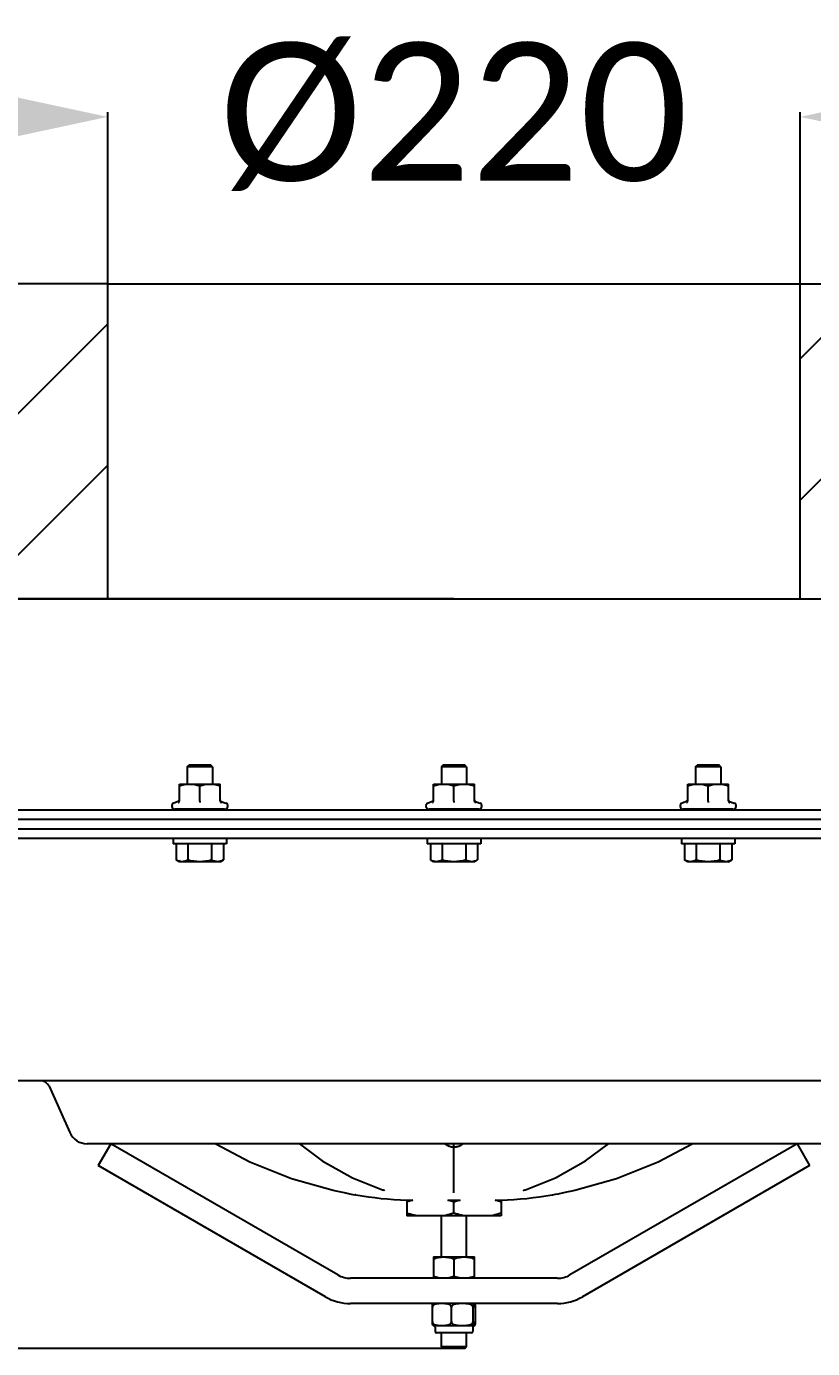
# Model space of a CAD drawing. Header units: millimetres. Extents: x 1186 to 6713, y 237 to 5598.
# Drawn here: x 3854.4 to 4104.1, y 1220 to 1639.7 of the extents above; entities that cross this region are included whole.
import ezdxf

# ---------------------------------------------------------------- set-up
doc = ezdxf.new("R2010")
doc.units = ezdxf.units.MM
doc.header["$LTSCALE"] = 384.175
doc.header["$PDMODE"] = 3
doc.header["$PDSIZE"] = 8
doc.layers.get('0').update_dxf_attribs({"linetype": 'CONTINUOUS'})
doc.layers.get('Defpoints').update_dxf_attribs({"linetype": 'CONTINUOUS'})
doc.layers.add('02___PRT_ALL_AXES', color=7, linetype='CONTINUOUS')
doc.layers.add('03___PRT_ALL_CURVES', color=7, linetype='CONTINUOUS')
doc.styles.get("Standard").update_dxf_attribs({"font": 'calibri.ttf'})
doc.dimstyles.get("Standard").update_dxf_attribs({"dimtxt": 43.75, "dimasz": 43.75, "dimexe": 1.5, "dimexo": 1, "dimtad": 1, "dimdsep": 46, "dimtxsty": 'Standard', "dimblk": '_FILLED', "dimblk1": '_FILLED', "dimblk2": '_FILLED', "dimcen": 0.09, "dimazin": 2, "dimtol": 1, "dimtp": 0.01, "dimtm": 0.01, "dimtfac": 1, "dimtofl": 0, "dimtmove": 0, "dimatfit": 3, "dimldrblk": '_FILLED', "dimfxl": 1, "dimtolj": 1, "dimarcsym": 0})

# ---------------------------------------------------------------- blocks, each defined once
blk = doc.blocks.new('_FILLED')
at = {"color": 0, "linetype": 'ByBlock'}
blk.add_solid([(0, 0), (-1, 0.2143), (-1, -0.2143)], dxfattribs=at)
blk = doc.blocks.new('*D94')
at = {"color": 0, "lineweight": -2}
for p, q in [((3989.2, 1457.99), (3679.05, 1457.99)), ((3680.55, 1414.24), (3680.55, 1362.02)), ((3680.55, 1263.72), (3680.55, 1315.94)), ((3989.2, 1219.97), (3679.05, 1219.97))]:
    blk.add_line(p, q, dxfattribs=at)
at = {"layer": 'Defpoints', "color": 0}
for p in [(3990.2, 1457.99), (3680.55, 1219.97), (3990.2, 1219.97)]:
    blk.add_point(p, dxfattribs=at)
at = {"color": 0, "linetype": 'ByBlock', "lineweight": -2, "xscale": 43.75, "yscale": 43.75, "zscale": 43.75}
for p, rotation in [((3680.55, 1457.99), 90), ((3680.55, 1219.97), 270)]:
    blk.add_blockref('_FILLED', p, dxfattribs=dict(at, rotation=rotation))
at = {"color": 0, "insert": (3680.55, 1338.98), "char_height": 43.75, "attachment_point": 5}
blk.add_mtext('\\A1;\\A1;BVNC-238', dxfattribs=at)
blk = doc.blocks.new('*D95')
at = {"color": 0, "lineweight": -2}
for p, q in [((3880.2, 1546.83), (3880.2, 1612.5)), ((4100.2, 1546.83), (4100.2, 1612.5)), ((3836.45, 1611), (3792.7, 1611)), ((4143.95, 1611), (4187.7, 1611))]:
    blk.add_line(p, q, dxfattribs=at)
at = {"layer": 'Defpoints', "color": 0}
for p in [(4100.2, 1611), (3880.2, 1545.83), (4100.2, 1545.83)]:
    blk.add_point(p, dxfattribs=at)
at = {"color": 0, "linetype": 'ByBlock', "lineweight": -2, "xscale": 43.75, "yscale": 43.75, "zscale": 43.75}
blk.add_blockref('_FILLED', (3880.2, 1611), dxfattribs=at)
at = {"color": 0, "linetype": 'ByBlock', "lineweight": -2, "xscale": 43.75, "yscale": 43.75, "zscale": 43.75, "rotation": 180}
blk.add_blockref('_FILLED', (4100.2, 1611), dxfattribs=at)
at = {"color": 0, "insert": (3990.2, 1611), "char_height": 43.75, "attachment_point": 5}
blk.add_mtext('\\A1;\\A1;%%C220', dxfattribs=at)

msp = doc.modelspace()

# ---------------------------------------------------------------- hatches: boundary and pattern name
h = msp.add_hatch()
h.set_pattern_fill('ANSI31', color=256, scale=10)
edge = h.paths.add_edge_path()
edge.add_line((3880.20204, 1457.991), (3880.20204, 1557.991))
edge.add_line((3657.2987, 1557.991), (3657.2987, 1531.28259))
edge.add_line((3657.2987, 1531.28259), (3633.8121, 1509.50608))
edge.add_line((3633.8121, 1509.50608), (3680.7853, 1506.0591))
edge.add_line((3680.7853, 1506.0591), (3657.2987, 1484.28259))
edge.add_line((3657.2987, 1484.28259), (3657.2987, 1457.78259))
edge.add_line((3880.20204, 1457.991), (3657.2987, 1457.991))
edge.add_line((3657.2987, 1557.991), (3880.20204, 1557.991))
h = msp.add_hatch()
h.set_pattern_fill('ANSI31', color=256, scale=10)
h.set_pattern_definition([(45, (44.53, 217.525), (-22.45064, 22.45064), [])])
h.paths.add_polyline_path([(4015.6483, 1557.991), (4100.20204, 1557.991), (4100.20204, 1457.991), (4560.23262, 1457.991), (4560.23262, 1557.991)])

# ---------------------------------------------------------------- linework, layer by layer
for p, q in [((3880.20204, 1557.991), (3657.2987, 1557.991)), ((3880.20204, 1457.991), (3880.20204, 1557.991)), ((3880.20204, 1557.991), (5102.55559, 1557.991)), ((4100.20204, 1457.991), (4100.20204, 1557.991)), ((3880.20204, 1457.991), (3657.2987, 1457.991)), ((3990.20204, 1457.991), (3880.20204, 1457.991)), ((3880.20204, 1457.991), (4560.23262, 1457.991)), ((3770.20209, 1387.991), (3990.20209, 1387.991)), ((3770.20209, 1387.991), (3990.20209, 1387.991))]:
    msp.add_line(p, q)
at = {"linetype": 'Continuous'}
for p, q in [((3974.25209, 1458.09819), (3974.28091, 1457.991)), ((3905.45588, 1404.691), (3905.95588, 1405.191)), ((3913.45588, 1404.691), (3905.45588, 1404.691)), ((3905.45588, 1404.691), (3905.45588, 1399.191)), ((3912.95588, 1405.191), (3905.95588, 1405.191)), ((3913.45588, 1404.691), (3912.95588, 1405.191)), ((3913.45588, 1404.691), (3913.45588, 1399.191)), ((3986.20209, 1404.691), (3986.70209, 1405.191)), ((3994.20209, 1404.691), (3986.20209, 1404.691)), ((3986.20209, 1404.691), (3986.20209, 1399.191)), ((3993.70209, 1405.191), (3986.70209, 1405.191)), ((3994.20209, 1404.691), (3993.70209, 1405.191)), ((3994.20209, 1404.691), (3994.20209, 1399.191)), ((4066.94829, 1404.691), (4067.44829, 1405.191)), ((4066.94829, 1404.691), (4066.94829, 1399.191)), ((4074.94829, 1404.691), (4066.94829, 1404.691)), ((4074.44829, 1405.191), (4067.44829, 1405.191)), ((4074.94829, 1404.691), (4074.44829, 1405.191)), ((4074.94829, 1404.691), (4074.94829, 1399.191)), ((3902.95588, 1399.191), (3915.95588, 1399.191)), ((3902.95601, 1393.79806), (3902.95588, 1399.191)), ((3909.45615, 1393.79806), (3909.45615, 1398.61045)), ((3915.95601, 1393.79806), (3915.95588, 1399.191)), ((3983.70209, 1399.191), (3996.70209, 1399.191)), ((3983.70222, 1393.79806), (3983.70209, 1399.191)), ((3990.20235, 1393.79806), (3990.20235, 1398.61045)), ((3996.70222, 1393.79806), (3996.70209, 1399.191)), ((4064.44842, 1393.79806), (4064.44829, 1399.191)), ((4064.44829, 1399.191), (4077.44829, 1399.191)), ((4070.94856, 1393.79806), (4070.94856, 1398.61045)), ((4077.44842, 1393.79806), (4077.44829, 1399.191)), ((3902.62674, 1393.6712), (3901.20951, 1393.15537)), ((3916.28502, 1393.6712), (3917.70225, 1393.15537)), ((3983.37295, 1393.6712), (3981.95571, 1393.15537)), ((3997.03123, 1393.6712), (3998.44846, 1393.15537)), ((4064.11915, 1393.6712), (4062.70192, 1393.15537)), ((4077.77743, 1393.6712), (4079.19466, 1393.15537)), ((3917.35588, 1391.191), (3901.55588, 1391.191)), ((3901.55588, 1391.01937), (3901.55588, 1391.191)), ((3901.57255, 1391.191), (3901.57228, 1391.18874)), ((3901.70362, 1391.191), (3901.70362, 1390.991)), ((3902.55296, 1391.191), (3902.55296, 1390.991)), ((3904.078, 1391.191), (3904.078, 1390.991)), ((3906.12946, 1391.191), (3906.12946, 1390.991)), ((3908.50654, 1391.191), (3908.50654, 1390.991)), ((3910.97655, 1391.191), (3910.97655, 1390.991)), ((3913.2977, 1391.191), (3913.2977, 1390.991)), ((3915.24279, 1391.191), (3915.24279, 1390.991)), ((3916.62142, 1391.191), (3916.62142, 1390.991)), ((3917.29863, 1391.191), (3917.29863, 1390.991)), ((3917.35588, 1391.01937), (3917.35588, 1391.191)), ((3998.10209, 1391.191), (3982.30209, 1391.191)), ((3982.30209, 1391.01937), (3982.30209, 1391.191)), ((3982.31876, 1391.191), (3982.31848, 1391.18874)), ((3982.44982, 1391.191), (3982.44982, 1390.991)), ((3983.29916, 1391.191), (3983.29916, 1390.991)), ((3984.8242, 1391.191), (3984.8242, 1390.991)), ((3986.87567, 1391.191), (3986.87567, 1390.991)), ((3989.25275, 1391.191), (3989.25275, 1390.991)), ((3991.72276, 1391.191), (3991.72276, 1390.991)), ((3994.04391, 1391.191), (3994.04391, 1390.991)), ((3995.989, 1391.191), (3995.989, 1390.991)), ((3997.36762, 1391.191), (3997.36762, 1390.991)), ((3998.04484, 1391.191), (3998.04484, 1390.991)), ((3998.10209, 1391.01937), (3998.10209, 1391.191)), ((4063.04829, 1391.01937), (4063.04829, 1391.191)), ((4078.84829, 1391.191), (4063.04829, 1391.191)), ((4063.06496, 1391.191), (4063.06469, 1391.18874)), ((4063.19603, 1391.191), (4063.19603, 1390.991)), ((4064.04536, 1391.191), (4064.04536, 1390.991)), ((4065.57041, 1391.191), (4065.57041, 1390.991)), ((4067.62187, 1391.191), (4067.62187, 1390.991)), ((4069.99895, 1391.191), (4069.99895, 1390.991)), ((4072.46896, 1391.191), (4072.46896, 1390.991)), ((4074.79011, 1391.191), (4074.79011, 1390.991)), ((4076.7352, 1391.191), (4076.7352, 1390.991)), ((4078.11383, 1391.191), (4078.11383, 1390.991)), ((4078.79104, 1391.191), (4078.79104, 1390.991)), ((4078.84829, 1391.01937), (4078.84829, 1391.191)), ((3901.95033, 1380.191), (3901.95033, 1375.09156)), ((3905.70302, 1380.191), (3905.70302, 1375.09156)), ((3913.20857, 1380.191), (3913.20857, 1375.09156)), ((3916.96144, 1380.191), (3916.96144, 1375.09156)), ((3982.69653, 1380.191), (3982.69653, 1375.09156)), ((3986.44922, 1380.191), (3986.44922, 1375.09156)), ((3993.95478, 1380.191), (3993.95478, 1375.09156)), ((3997.70764, 1380.191), (3997.70764, 1375.09156)), ((4063.44274, 1380.191), (4063.44274, 1375.09156)), ((4067.19543, 1380.191), (4067.19543, 1375.09156)), ((4074.70098, 1380.191), (4074.70098, 1375.09156)), ((4078.45384, 1380.191), (4078.45384, 1375.09156)), ((3902.95588, 1374.511), (3901.95039, 1375.09153)), ((3915.95588, 1374.511), (3902.95588, 1374.511)), ((3915.95588, 1374.511), (3916.96138, 1375.09153)), ((3983.70209, 1374.511), (3982.69659, 1375.09153)), ((3996.70209, 1374.511), (3983.70209, 1374.511)), ((3996.70209, 1374.511), (3997.70758, 1375.09153)), ((4064.44829, 1374.511), (4063.44279, 1375.09153)), ((4077.44829, 1374.511), (4064.44829, 1374.511)), ((4077.44829, 1374.511), (4078.45379, 1375.09153)), ((3881.20209, 1284.991), (3877.20209, 1278.0628)), ((3953.34568, 1243.33888), (3881.20209, 1284.991)), ((3914.5697, 1284.991), (3925.37316, 1279.26802)), ((4099.20209, 1284.991), (4027.05849, 1243.33888)), ((4099.20209, 1284.991), (4103.20209, 1278.0628)), ((3949.34568, 1236.41068), (3877.20209, 1278.0628)), ((4103.20209, 1278.0628), (4031.05849, 1236.41068)), ((4028.60806, 1270.2833), (4041.85361, 1273.99927)), ((3951.79607, 1270.28321), (3952.69893, 1270.08109)), ((3955.76827, 1269.40604), (3957.13024, 1269.11361)), ((3957.0276, 1269.13547), (3958.06773, 1268.91517)), ((3958.06773, 1268.91517), (3958.79887, 1268.76203)), ((3958.99559, 1268.72558), (3958.79887, 1268.76203)), ((3967.52147, 1270.396), (3967.52106, 1270.39613)), ((4021.40858, 1268.72558), (4021.6053, 1268.76203)), ((4021.6053, 1268.76203), (4022.41753, 1268.93224)), ((4022.41753, 1268.93224), (4023.37658, 1269.13547)), ((4023.31432, 1269.12228), (4024.63591, 1269.40604)), ((3975.20209, 1267.091), (3975.20209, 1262.091)), ((3975.20209, 1267.091), (3977.13259, 1267.091)), ((3988.27158, 1267.091), (3992.13259, 1267.091)), ((3990.20209, 1262.95703), (3990.20209, 1266.51365)), ((4003.27158, 1267.091), (4005.20209, 1267.091)), ((4005.20209, 1267.091), (4005.20209, 1262.091)), ((4005.20209, 1262.091), (3975.20209, 1262.091)), ((3983.70533, 1249.06708), (3983.70209, 1249.06521)), ((3983.70209, 1249.0652), (3983.70209, 1242.26896)), ((3983.70533, 1249.06708), (3996.69884, 1249.06708)), ((3990.20209, 1248.48465), (3990.20209, 1242.84951)), ((3996.69884, 1249.06708), (3996.70209, 1249.06521)), ((3996.70209, 1242.26896), (3996.70209, 1249.0652)), ((4023.05849, 1242.26708), (3957.34568, 1242.26708)), ((4023.05849, 1234.26708), (3957.34568, 1234.26708)), ((3995.70209, 1224.96708), (3984.70209, 1224.96708)), ((3986.70209, 1219.96708), (3986.20209, 1220.46708)), ((3994.20209, 1220.46708), (3986.20209, 1220.46708)), ((3993.70191, 1219.96708), (3986.70232, 1219.96708)), ((3993.70209, 1219.96708), (3994.20209, 1220.46708))]:
    msp.add_line(p, q, dxfattribs=at)
for points in [[(3902.62691, 1393.67126), (3902.71185, 1393.71158), (3902.81312, 1393.79126), (3902.89063, 1393.89412), (3902.93928, 1394.01333), (3902.95588, 1394.1411)], [(3915.95588, 1394.1411), (3915.97248, 1394.01333), (3916.02114, 1393.89412), (3916.09865, 1393.79126), (3916.19992, 1393.71158), (3916.28485, 1393.67126)], [(3983.37312, 1393.67126), (3983.45805, 1393.71158), (3983.55932, 1393.79126), (3983.63683, 1393.89412), (3983.68549, 1394.01333), (3983.70209, 1394.1411)], [(3996.70209, 1394.1411), (3996.71869, 1394.01333), (3996.76734, 1393.89412), (3996.84485, 1393.79126), (3996.94612, 1393.71158), (3997.03106, 1393.67126)], [(4064.11932, 1393.67126), (4064.20426, 1393.71158), (4064.30552, 1393.79126), (4064.38303, 1393.89412), (4064.43169, 1394.01333), (4064.44829, 1394.1411)], [(4077.44829, 1394.1411), (4077.46489, 1394.01333), (4077.51355, 1393.89412), (4077.59106, 1393.79126), (4077.69232, 1393.71158), (4077.77726, 1393.67126)], [(3914.56916, 1284.991), (3925.33572, 1279.28541), (3938.55056, 1273.99927), (3951.79612, 1270.2833)], [(3941.1422, 1284.991), (3948.35274, 1279.59485), (3957.93335, 1274.19096), (3967.5215, 1270.39608)], [(4012.88272, 1270.3961), (4022.44833, 1274.18024), (4032.02586, 1279.57809), (4039.2614, 1284.991)], [(4028.60808, 1270.28331), (4041.81448, 1273.98604), (4055.03102, 1279.26802), (4065.83447, 1284.991)], [(4041.85361, 1273.99927), (4055.06845, 1279.28541), (4065.83502, 1284.991)], [(3925.37316, 1279.26802), (3938.5897, 1273.98604), (3951.79609, 1270.28331)], [(3951.7961, 1270.28321), (3952.65868, 1270.09018), (3954.31375, 1269.72338), (3955.8468, 1269.38904)], [(3967.52106, 1270.39613), (3967.69211, 1270.34046), (3968.02971, 1270.21923), (3968.13851, 1270.1744)], [(4012.29086, 1270.1888), (4012.24724, 1270.16604), (4012.36507, 1270.21552), (4012.70847, 1270.33923), (4012.88269, 1270.396)], [(4024.63591, 1269.40604), (4026.11062, 1269.72782), (4027.70524, 1270.08109), (4028.60811, 1270.28321)]]:
    msp.add_lwpolyline(points, dxfattribs=at)
for centre, radius, start, end in [((3901.55588, 1392.20373), 1.01272, 110, 270), ((3910.34853, 1391.991), 1, 270, 306.8698976), ((3911.63043, 1392.56175), 1.56505, 285.1285844, 286.427399), ((3912.09046, 1391.991), 1, 270, 306.8698976), ((3913.81746, 1392.47901), 1.488, 269.9962147, 271.670534), ((3913.81889, 1392.43245), 1.44142, 271.6677458, 273.9115257), ((3913.91694, 1391.991), 1, 270, 306.8698976), ((3917.35588, 1392.20373), 1.01272, 270, 70), ((3982.30209, 1392.20373), 1.01272, 110, 270), ((3991.09473, 1391.991), 1, 270, 306.8698976), ((3992.37664, 1392.56175), 1.56505, 285.1285844, 286.427399), ((3992.83666, 1391.991), 1, 270, 306.8698976), ((3994.56366, 1392.47901), 1.488, 269.9962147, 271.670534), ((3994.56509, 1392.43245), 1.44142, 271.6677458, 273.9115257), ((3994.66315, 1391.991), 1, 270, 306.8698976), ((3998.10209, 1392.20373), 1.01272, 270, 70), ((4063.04829, 1392.20373), 1.01272, 110, 270), ((4071.84093, 1391.991), 1, 270, 306.8698976), ((4073.12284, 1392.56175), 1.56505, 285.1285844, 286.427399), ((4073.58287, 1391.991), 1, 270, 306.8698976), ((4075.30987, 1392.47901), 1.488, 269.9962147, 271.670534), ((4075.31129, 1392.43245), 1.44142, 271.6677458, 273.9115257), ((4075.40935, 1391.991), 1, 270, 306.8698976), ((4078.84829, 1392.20373), 1.01272, 270, 70), ((3980.20209, 1397.491), 130.5, 260.6478545, 267.8041116), ((4000.20209, 1397.491), 130.5, 272.1958884, 279.3521455), ((3957.34568, 1250.26708), 8, 240, 270), ((4023.05849, 1250.26708), 8, 270, 300), ((3957.34568, 1250.26708), 16, 240, 270), ((4023.05849, 1250.26708), 16, 270, 300), ((3983.70209, 1226.76708), 0.5, 0, 90), ((3996.70209, 1226.76708), 0.5, 90, 180), ((3984.70209, 1225.46708), 0.5, 180, 270), ((3995.70209, 1225.46708), 0.5, 270, 0)]:
    msp.add_arc(centre, radius, start, end, dxfattribs=at)
for points, knots in [([(3902.95601, 1398.61045), (3903.48171, 1398.78567), (3904.28553, 1399.00546), (3905.3801, 1399.16352), (3905.93108, 1399.191), (3906.20608, 1399.191)], [0, 0, 0, 0, 0.501596867, 0.751073435, 1, 1, 1, 1]), ([(3906.20608, 1399.191), (3906.48108, 1399.191), (3907.03207, 1399.1636), (3908.12666, 1399.00559), (3908.93045, 1398.78568), (3909.45615, 1398.61045)], [0, 0, 0, 0, 0.248926179, 0.49840194, 1, 1, 1, 1]), ([(3909.45615, 1398.61045), (3909.98182, 1398.78567), (3910.78561, 1399.00546), (3911.88013, 1399.16352), (3912.43109, 1399.191), (3912.70608, 1399.191)], [0, 0, 0, 0, 0.501597416, 0.751073799, 1, 1, 1, 1]), ([(3912.70608, 1399.191), (3912.98107, 1399.191), (3913.53203, 1399.1636), (3914.62658, 1399.00559), (3915.43033, 1398.78568), (3915.95601, 1398.61045)], [0, 0, 0, 0, 0.248925815, 0.49840139, 1, 1, 1, 1]), ([(3983.70222, 1398.61045), (3984.22792, 1398.78567), (3985.03173, 1399.00546), (3986.12631, 1399.16352), (3986.67729, 1399.191), (3986.95229, 1399.191)], [0, 0, 0, 0, 0.501596867, 0.751073435, 1, 1, 1, 1]), ([(3986.95229, 1399.191), (3987.22729, 1399.191), (3987.77827, 1399.1636), (3988.87286, 1399.00559), (3989.67665, 1398.78568), (3990.20235, 1398.61045)], [0, 0, 0, 0, 0.248926179, 0.49840194, 1, 1, 1, 1]), ([(3990.20235, 1398.61045), (3990.72803, 1398.78567), (3991.53181, 1399.00546), (3992.62634, 1399.16352), (3993.1773, 1399.191), (3993.45229, 1399.191)], [0, 0, 0, 0, 0.501597416, 0.751073799, 1, 1, 1, 1]), ([(3993.45229, 1399.191), (3993.72727, 1399.191), (3994.27824, 1399.1636), (3995.37279, 1399.00559), (3996.17654, 1398.78568), (3996.70222, 1398.61045)], [0, 0, 0, 0, 0.248925815, 0.49840139, 1, 1, 1, 1]), ([(4064.44842, 1398.61045), (4064.97412, 1398.78567), (4065.77794, 1399.00546), (4066.87251, 1399.16352), (4067.42349, 1399.191), (4067.69849, 1399.191)], [0, 0, 0, 0, 0.501596867, 0.751073435, 1, 1, 1, 1]), ([(4067.69849, 1399.191), (4067.97349, 1399.191), (4068.52447, 1399.1636), (4069.61907, 1399.00559), (4070.42285, 1398.78568), (4070.94856, 1398.61045)], [0, 0, 0, 0, 0.248926179, 0.49840194, 1, 1, 1, 1]), ([(4070.94856, 1398.61045), (4071.47423, 1398.78567), (4072.27801, 1399.00546), (4073.37254, 1399.16352), (4073.9235, 1399.191), (4074.19849, 1399.191)], [0, 0, 0, 0, 0.501597416, 0.751073799, 1, 1, 1, 1]), ([(4074.19849, 1399.191), (4074.47348, 1399.191), (4075.02444, 1399.1636), (4076.11899, 1399.00559), (4076.92274, 1398.78568), (4077.44842, 1398.61045)], [0, 0, 0, 0, 0.248925815, 0.49840139, 1, 1, 1, 1]), ([(3902.60414, 1393.27712), (3902.65238, 1393.29739), (3902.7452, 1393.35298), (3902.85838, 1393.47301), (3902.93647, 1393.62503), (3902.95603, 1393.7401), (3902.95601, 1393.79806)], [0, 0, 0, 0, 0.236814898, 0.482481017, 0.737629114, 1, 1, 1, 1]), ([(3909.45616, 1393.79829), (3909.45616, 1393.69084), (3909.45526, 1393.51712), (3909.45616, 1393.34339), (3909.45616, 1393.27712)], [0, 0, 0, 0, 0.618489697, 1, 1, 1, 1]), ([(3915.95601, 1393.79806), (3915.95601, 1393.7401), (3915.97557, 1393.62503), (3916.05366, 1393.47302), (3916.16685, 1393.35299), (3916.25967, 1393.29739), (3916.3079, 1393.27712)], [0, 0, 0, 0, 0.262370076, 0.517510589, 0.76317528, 1, 1, 1, 1]), ([(3983.35035, 1393.27712), (3983.39858, 1393.29739), (3983.4914, 1393.35298), (3983.60459, 1393.47301), (3983.68268, 1393.62503), (3983.70223, 1393.7401), (3983.70222, 1393.79806)], [0, 0, 0, 0, 0.236814898, 0.482481017, 0.737629114, 1, 1, 1, 1]), ([(3990.20237, 1393.79829), (3990.20237, 1393.69084), (3990.20147, 1393.51712), (3990.20236, 1393.34339), (3990.20237, 1393.27712)], [0, 0, 0, 0, 0.618489697, 1, 1, 1, 1]), ([(3996.70222, 1393.79806), (3996.70221, 1393.7401), (3996.72178, 1393.62503), (3996.79987, 1393.47302), (3996.91305, 1393.35299), (3997.00587, 1393.29739), (3997.0541, 1393.27712)], [0, 0, 0, 0, 0.262370076, 0.517510589, 0.76317528, 1, 1, 1, 1]), ([(4064.09655, 1393.27712), (4064.14479, 1393.29739), (4064.2376, 1393.35298), (4064.35079, 1393.47301), (4064.42888, 1393.62503), (4064.44844, 1393.7401), (4064.44842, 1393.79806)], [0, 0, 0, 0, 0.236814898, 0.482481017, 0.737629114, 1, 1, 1, 1]), ([(4070.94857, 1393.79829), (4070.94857, 1393.69084), (4070.94767, 1393.51712), (4070.94856, 1393.34339), (4070.94857, 1393.27712)], [0, 0, 0, 0, 0.618489697, 1, 1, 1, 1]), ([(4077.44842, 1393.79806), (4077.44841, 1393.7401), (4077.46798, 1393.62503), (4077.54607, 1393.47302), (4077.65925, 1393.35299), (4077.75207, 1393.29739), (4077.80031, 1393.27712)], [0, 0, 0, 0, 0.262370076, 0.517510589, 0.76317528, 1, 1, 1, 1]), ([(3901.57228, 1391.18874), (3901.56805, 1391.1537), (3901.56138, 1391.09739), (3901.55588, 1391.04077), (3901.55588, 1391.01932)], [0, 0, 0, 0, 0.621958647, 1, 1, 1, 1]), ([(3902.11691, 1391.191), (3902.095, 1391.15916), (3902.05119, 1391.10367), (3901.96564, 1391.02593), (3901.8896, 1390.991), (3901.84358, 1390.991)], [0, 0, 0, 0, 0.33281063, 0.603700742, 1, 1, 1, 1]), ([(3903.37965, 1391.191), (3903.30339, 1391.12682), (3903.14154, 1391.0279), (3902.95493, 1390.991), (3902.86896, 1390.991)], [0, 0, 0, 0, 0.536927915, 1, 1, 1, 1]), ([(3905.23717, 1391.191), (3905.13094, 1391.12342), (3904.90316, 1391.02368), (3904.65768, 1390.991), (3904.53912, 1390.991)], [0, 0, 0, 0, 0.515026758, 1, 1, 1, 1]), ([(3907.50766, 1391.191), (3907.38286, 1391.12174), (3907.114, 1391.02188), (3906.83046, 1390.991), (3906.69056, 1390.991)], [0, 0, 0, 0, 0.50499978, 1, 1, 1, 1]), ([(3909.96884, 1391.191), (3909.9038, 1391.15594), (3909.63345, 1391.03613), (3909.33365, 1390.991), (3909.1127, 1390.991)], [0, 0, 0, 0, 0.250617832, 1, 1, 1, 1]), ([(3912.03889, 1391.05095), (3912.00086, 1391.04066), (3911.84647, 1391.00505), (3911.68738, 1390.991), (3911.56842, 1390.991)], [0, 0, 0, 0, 0.248784805, 1, 1, 1, 1]), ([(3914.50458, 1391.191), (3914.4193, 1391.13136), (3914.22865, 1391.03865), (3914.0213, 1391.00151), (3913.91721, 1390.99438)], [0, 0, 0, 0, 0.499372913, 1, 1, 1, 1]), ([(3916.13514, 1391.191), (3916.07009, 1391.12548), (3915.91347, 1391.02071), (3915.72896, 1390.991), (3915.63936, 1390.991)], [0, 0, 0, 0, 0.507493356, 1, 1, 1, 1]), ([(3917.11189, 1391.191), (3917.09736, 1391.15932), (3917.06617, 1391.10311), (3917.0042, 1391.03696), (3916.93261, 1390.99849), (3916.88127, 1390.991), (3916.85609, 1390.991)], [0, 0, 0, 0, 0.304126906, 0.556517708, 0.780208765, 1, 1, 1, 1]), ([(3982.31848, 1391.18874), (3982.31426, 1391.1537), (3982.30758, 1391.09739), (3982.30209, 1391.04077), (3982.30209, 1391.01932)], [0, 0, 0, 0, 0.621958647, 1, 1, 1, 1]), ([(3982.86311, 1391.191), (3982.8412, 1391.15916), (3982.79739, 1391.10367), (3982.71184, 1391.02593), (3982.63581, 1390.991), (3982.58978, 1390.991)], [0, 0, 0, 0, 0.33281063, 0.603700742, 1, 1, 1, 1]), ([(3984.12585, 1391.191), (3984.04959, 1391.12682), (3983.88775, 1391.0279), (3983.70113, 1390.991), (3983.61517, 1390.991)], [0, 0, 0, 0, 0.536927915, 1, 1, 1, 1]), ([(3985.98338, 1391.191), (3985.87715, 1391.12342), (3985.64936, 1391.02368), (3985.40388, 1390.991), (3985.28532, 1390.991)], [0, 0, 0, 0, 0.515026758, 1, 1, 1, 1]), ([(3988.25386, 1391.191), (3988.12907, 1391.12174), (3987.8602, 1391.02188), (3987.57667, 1390.991), (3987.43677, 1390.991)], [0, 0, 0, 0, 0.50499978, 1, 1, 1, 1]), ([(3990.71505, 1391.191), (3990.65, 1391.15594), (3990.37966, 1391.03613), (3990.07986, 1390.991), (3989.8589, 1390.991)], [0, 0, 0, 0, 0.250617832, 1, 1, 1, 1]), ([(3992.78509, 1391.05095), (3992.74706, 1391.04066), (3992.59267, 1391.00505), (3992.43359, 1390.991), (3992.31463, 1390.991)], [0, 0, 0, 0, 0.248784805, 1, 1, 1, 1]), ([(3995.25079, 1391.191), (3995.16551, 1391.13136), (3994.97486, 1391.03865), (3994.7675, 1391.00151), (3994.66342, 1390.99438)], [0, 0, 0, 0, 0.499372913, 1, 1, 1, 1]), ([(3996.88134, 1391.191), (3996.8163, 1391.12548), (3996.65967, 1391.02071), (3996.47517, 1390.991), (3996.38557, 1390.991)], [0, 0, 0, 0, 0.507493356, 1, 1, 1, 1]), ([(3997.85809, 1391.191), (3997.84357, 1391.15932), (3997.81238, 1391.10311), (3997.75041, 1391.03696), (3997.67881, 1390.99849), (3997.62748, 1390.991), (3997.60229, 1390.991)], [0, 0, 0, 0, 0.304126906, 0.556517708, 0.780208765, 1, 1, 1, 1]), ([(4063.06469, 1391.18874), (4063.06046, 1391.1537), (4063.05379, 1391.09739), (4063.04829, 1391.04077), (4063.04829, 1391.01932)], [0, 0, 0, 0, 0.621958647, 1, 1, 1, 1]), ([(4063.60931, 1391.191), (4063.5874, 1391.15916), (4063.5436, 1391.10367), (4063.45804, 1391.02593), (4063.38201, 1390.991), (4063.33599, 1390.991)], [0, 0, 0, 0, 0.33281063, 0.603700742, 1, 1, 1, 1]), ([(4064.87206, 1391.191), (4064.7958, 1391.12682), (4064.63395, 1391.0279), (4064.44733, 1390.991), (4064.36137, 1390.991)], [0, 0, 0, 0, 0.536927915, 1, 1, 1, 1]), ([(4066.72958, 1391.191), (4066.62335, 1391.12342), (4066.39556, 1391.02368), (4066.15009, 1390.991), (4066.03153, 1390.991)], [0, 0, 0, 0, 0.515026758, 1, 1, 1, 1]), ([(4069.00006, 1391.191), (4068.87527, 1391.12174), (4068.60641, 1391.02188), (4068.32287, 1390.991), (4068.18297, 1390.991)], [0, 0, 0, 0, 0.50499978, 1, 1, 1, 1]), ([(4071.46125, 1391.191), (4071.39621, 1391.15594), (4071.12586, 1391.03613), (4070.82606, 1390.991), (4070.6051, 1390.991)], [0, 0, 0, 0, 0.250617832, 1, 1, 1, 1]), ([(4073.5313, 1391.05095), (4073.49327, 1391.04066), (4073.33888, 1391.00505), (4073.17979, 1390.991), (4073.06083, 1390.991)], [0, 0, 0, 0, 0.248784805, 1, 1, 1, 1]), ([(4075.99699, 1391.191), (4075.91171, 1391.13136), (4075.72106, 1391.03865), (4075.5137, 1391.00151), (4075.40962, 1390.99438)], [0, 0, 0, 0, 0.499372913, 1, 1, 1, 1]), ([(4077.62755, 1391.191), (4077.5625, 1391.12548), (4077.40588, 1391.02071), (4077.22137, 1390.991), (4077.13177, 1390.991)], [0, 0, 0, 0, 0.507493356, 1, 1, 1, 1]), ([(4078.6043, 1391.191), (4078.58977, 1391.15932), (4078.55858, 1391.10311), (4078.49661, 1391.03696), (4078.42502, 1390.99849), (4078.37368, 1390.991), (4078.34849, 1390.991)], [0, 0, 0, 0, 0.304126906, 0.556517708, 0.780208765, 1, 1, 1, 1]), ([(3903.82667, 1374.511), (3903.66753, 1374.511), (3903.34554, 1374.539), (3902.70215, 1374.70122), (3902.24489, 1374.9215), (3901.95039, 1375.09153)], [0, 0, 0, 0, 0.240594631, 0.485881976, 1, 1, 1, 1]), ([(3905.70302, 1375.09156), (3905.40852, 1374.92153), (3904.9512, 1374.70136), (3904.30782, 1374.53908), (3903.98582, 1374.511), (3903.82667, 1374.511)], [0, 0, 0, 0, 0.514108398, 0.759401562, 1, 1, 1, 1]), ([(3909.4558, 1374.511), (3908.82142, 1374.511), (3907.55076, 1374.62288), (3906.31274, 1374.91555), (3905.70302, 1375.09156)], [0, 0, 0, 0, 0.499908745, 1, 1, 1, 1]), ([(3913.20857, 1375.09156), (3912.59886, 1374.91555), (3911.36085, 1374.62274), (3910.09018, 1374.511), (3909.4558, 1374.511)], [0, 0, 0, 0, 0.500091423, 1, 1, 1, 1]), ([(3915.085, 1374.511), (3914.92585, 1374.511), (3914.60383, 1374.539), (3913.96039, 1374.70124), (3913.5031, 1374.92152), (3913.20857, 1375.09156)], [0, 0, 0, 0, 0.240595263, 0.485882957, 1, 1, 1, 1]), ([(3916.96144, 1375.09156), (3916.66692, 1374.92153), (3916.20958, 1374.70136), (3915.56618, 1374.53908), (3915.24416, 1374.511), (3915.085, 1374.511)], [0, 0, 0, 0, 0.51410682, 0.759400505, 1, 1, 1, 1]), ([(3984.57288, 1374.511), (3984.41374, 1374.511), (3984.09174, 1374.539), (3983.44835, 1374.70122), (3982.99109, 1374.9215), (3982.69659, 1375.09153)], [0, 0, 0, 0, 0.240594631, 0.485881976, 1, 1, 1, 1]), ([(3986.44922, 1375.09156), (3986.15473, 1374.92153), (3985.69741, 1374.70136), (3985.05403, 1374.53908), (3984.73202, 1374.511), (3984.57288, 1374.511)], [0, 0, 0, 0, 0.514108398, 0.759401562, 1, 1, 1, 1]), ([(3990.202, 1374.511), (3989.56762, 1374.511), (3988.29697, 1374.62288), (3987.05894, 1374.91555), (3986.44922, 1375.09156)], [0, 0, 0, 0, 0.499908745, 1, 1, 1, 1]), ([(3993.95478, 1375.09156), (3993.34506, 1374.91555), (3992.10706, 1374.62274), (3990.83638, 1374.511), (3990.202, 1374.511)], [0, 0, 0, 0, 0.500091423, 1, 1, 1, 1]), ([(3995.83121, 1374.511), (3995.67206, 1374.511), (3995.35004, 1374.539), (3994.7066, 1374.70124), (3994.2493, 1374.92152), (3993.95478, 1375.09156)], [0, 0, 0, 0, 0.240595263, 0.485882957, 1, 1, 1, 1]), ([(3997.70764, 1375.09156), (3997.41313, 1374.92153), (3996.95579, 1374.70136), (3996.31238, 1374.53908), (3995.99036, 1374.511), (3995.83121, 1374.511)], [0, 0, 0, 0, 0.51410682, 0.759400505, 1, 1, 1, 1]), ([(4065.31908, 1374.511), (4065.15994, 1374.511), (4064.83795, 1374.539), (4064.19455, 1374.70122), (4063.73729, 1374.9215), (4063.44279, 1375.09153)], [0, 0, 0, 0, 0.240594631, 0.485881976, 1, 1, 1, 1]), ([(4067.19543, 1375.09156), (4066.90093, 1374.92153), (4066.44361, 1374.70136), (4065.80023, 1374.53908), (4065.47823, 1374.511), (4065.31908, 1374.511)], [0, 0, 0, 0, 0.514108398, 0.759401562, 1, 1, 1, 1]), ([(4070.94821, 1374.511), (4070.31383, 1374.511), (4069.04317, 1374.62288), (4067.80514, 1374.91555), (4067.19543, 1375.09156)], [0, 0, 0, 0, 0.499908745, 1, 1, 1, 1]), ([(4074.70098, 1375.09156), (4074.09127, 1374.91555), (4072.85326, 1374.62274), (4071.58259, 1374.511), (4070.94821, 1374.511)], [0, 0, 0, 0, 0.500091423, 1, 1, 1, 1]), ([(4076.57741, 1374.511), (4076.41826, 1374.511), (4076.09624, 1374.539), (4075.4528, 1374.70124), (4074.99551, 1374.92152), (4074.70098, 1375.09156)], [0, 0, 0, 0, 0.240595263, 0.485882957, 1, 1, 1, 1]), ([(4078.45384, 1375.09156), (4078.15933, 1374.92153), (4077.70199, 1374.70136), (4077.05858, 1374.53908), (4076.73657, 1374.511), (4076.57741, 1374.511)], [0, 0, 0, 0, 0.51410682, 0.759400505, 1, 1, 1, 1]), ([(3977.13259, 1267.091), (3976.64562, 1266.96307), (3976.00031, 1266.77513), (3975.36169, 1266.56685), (3975.20209, 1266.51365)], [0, 0, 0, 0, 0.74955242, 1, 1, 1, 1]), ([(3990.20209, 1266.51365), (3990.04249, 1266.56685), (3989.40386, 1266.77513), (3988.75855, 1266.96307), (3988.27158, 1267.091)], [0, 0, 0, 0, 0.250447569, 1, 1, 1, 1]), ([(3992.13259, 1267.091), (3991.64562, 1266.96307), (3991.00032, 1266.77509), (3990.36169, 1266.56685), (3990.20209, 1266.51365)], [0, 0, 0, 0, 0.749553147, 1, 1, 1, 1]), ([(4005.20209, 1266.51365), (4005.04249, 1266.56685), (4004.40386, 1266.77513), (4003.75855, 1266.96307), (4003.27158, 1267.091)], [0, 0, 0, 0, 0.250447534, 1, 1, 1, 1]), ([(3978.34705, 1262.091), (3978.08171, 1262.14723), (3977.02143, 1262.39046), (3975.97665, 1262.69884), (3975.20209, 1262.95703)], [0, 0, 0, 0, 0.249361521, 1, 1, 1, 1]), ([(3990.20209, 1262.95703), (3989.94336, 1262.87079), (3988.90764, 1262.53886), (3987.85435, 1262.25994), (3987.05712, 1262.091)], [0, 0, 0, 0, 0.250741125, 1, 1, 1, 1]), ([(3993.34705, 1262.091), (3993.08171, 1262.14723), (3992.02143, 1262.39049), (3990.97665, 1262.69884), (3990.20209, 1262.95703)], [0, 0, 0, 0, 0.249361663, 1, 1, 1, 1]), ([(4005.20209, 1262.95703), (4004.94336, 1262.87079), (4003.90764, 1262.53886), (4002.85435, 1262.25994), (4002.05712, 1262.091)], [0, 0, 0, 0, 0.250741097, 1, 1, 1, 1]), ([(3983.70209, 1248.48465), (3984.22777, 1248.65988), (3985.03154, 1248.87962), (3986.12615, 1249.03776), (3986.95207, 1249.07892), (3987.77798, 1249.0375), (3988.87258, 1248.87938), (3989.67641, 1248.65987), (3990.20209, 1248.48465)], [0, 0, 0, 0, 0.250796772, 0.375537258, 0.500001012, 0.624465396, 0.749205867, 1, 1, 1, 1]), ([(3990.20209, 1248.48465), (3990.72776, 1248.65988), (3991.53158, 1248.87943), (3992.62618, 1249.03755), (3993.4521, 1249.07892), (3994.27802, 1249.03771), (3995.37263, 1248.87957), (3996.17641, 1248.65988), (3996.70209, 1248.48465)], [0, 0, 0, 0, 0.250794808, 0.375535378, 0.499999673, 0.624463562, 0.749203982, 1, 1, 1, 1]), ([(3990.20209, 1242.84951), (3989.67639, 1242.67428), (3988.87272, 1242.45409), (3987.77802, 1242.29613), (3986.95209, 1242.25541), (3986.12615, 1242.29613), (3985.03145, 1242.45409), (3984.22778, 1242.67428), (3983.70209, 1242.84951)], [0, 0, 0, 0, 0.250798431, 0.375536975, 0.500000198, 0.62446327, 0.749201676, 1, 1, 1, 1]), ([(3996.70209, 1242.84951), (3996.17639, 1242.67428), (3995.37272, 1242.45409), (3994.27802, 1242.29613), (3993.45209, 1242.25541), (3992.62615, 1242.29613), (3991.53145, 1242.45409), (3990.72778, 1242.67428), (3990.20209, 1242.84951)], [0, 0, 0, 0, 0.250798567, 0.375537072, 0.500000182, 0.624463315, 0.749201744, 1, 1, 1, 1])]:
    msp.add_open_spline(points, degree=3, knots=knots, dxfattribs=at)
for points in [[(3912.37982, 1391.191), (3912.28366, 1391.13532), (3912.17961, 1391.09202), (3912.07303, 1391.06059)], [(3993.12602, 1391.191), (3993.02986, 1391.13532), (3992.92582, 1391.09202), (3992.81923, 1391.06059)], [(4073.87223, 1391.191), (4073.77607, 1391.13532), (4073.67202, 1391.09202), (4073.56544, 1391.06059)]]:
    msp.add_open_spline(points, degree=3, dxfattribs=at)
at = {"layer": '02___PRT_ALL_AXES', "linetype": 'Continuous'}
for p, q in [((3832.71994, 1457.991), (4147.68415, 1457.991)), ((3770.20209, 1390.991), (4210.20209, 1390.991)), ((3770.20209, 1387.991), (4210.20209, 1387.991)), ((3770.19749, 1384.991), (4210.20669, 1384.991)), ((3770.19749, 1381.991), (4210.20669, 1381.991)), ((3900.95588, 1381.991), (3900.95588, 1380.191)), ((3917.95588, 1381.991), (3917.95588, 1380.191)), ((3981.70209, 1381.991), (3981.70209, 1380.191)), ((3998.70209, 1381.991), (3998.70209, 1380.191)), ((4062.44829, 1381.991), (4062.44829, 1380.191)), ((4079.44829, 1381.991), (4079.44829, 1380.191)), ((3917.95588, 1380.191), (3900.95588, 1380.191)), ((3998.70209, 1380.191), (3981.70209, 1380.191)), ((4079.44829, 1380.191), (4062.44829, 1380.191)), ((4137.89597, 1304.991), (3842.5082, 1304.991)), ((3861.57738, 1303.21982), (3868.17157, 1288.53337)), ((4106.75903, 1284.991), (3873.64515, 1284.991)), ((3986.20209, 1249.06708), (3986.20209, 1262.091)), ((3994.20209, 1249.06708), (3994.20209, 1262.091)), ((3983.33565, 1228.51708), (3983.33565, 1233.01708)), ((3989.39357, 1228.51708), (3989.39357, 1233.01708)), ((3996.26, 1228.51708), (3996.26, 1233.01708)), ((3997.06852, 1228.51708), (3997.06852, 1233.01708)), ((3983.70209, 1227.26708), (3996.70209, 1227.26708)), ((3984.20209, 1226.76708), (3984.20209, 1225.46708)), ((3996.20209, 1226.76708), (3996.20209, 1225.46708)), ((3986.20209, 1220.46708), (3986.20209, 1224.96708)), ((3994.20209, 1220.46708), (3994.20209, 1224.96708))]:
    msp.add_line(p, q, dxfattribs=at)
for centre, radius, start, end in [((3858.84059, 1301.991), 3, 24.18, 90), ((3873.64515, 1290.991), 6, 204.18, 270), ((3983.94653, 1233.01708), 1.25, 90, 103.0612958), ((3983.94653, 1228.51708), 1.25, 256.9387042, 270), ((3996.45764, 1228.51708), 1.25, 270, 281.1685796)]:
    msp.add_arc(centre, radius, start, end, dxfattribs=at)
for points, knots in [([(3989.39357, 1233.01708), (3989.39357, 1233.10462), (3989.36354, 1233.27721), (3989.24488, 1233.5018), (3989.08296, 1233.68138), (3988.83945, 1233.86528), (3988.50105, 1234.02123), (3988.07819, 1234.13127), (3987.65082, 1234.19319), (3987.22226, 1234.22546), (3986.79339, 1234.2402), (3986.36447, 1234.24434), (3985.93556, 1234.24019), (3985.50669, 1234.22545), (3985.07813, 1234.19315), (3984.65077, 1234.13123), (3984.22793, 1234.02115), (3983.88956, 1233.86517), (3983.64611, 1233.68124), (3983.48424, 1233.50167), (3983.36565, 1233.27711), (3983.33565, 1233.10459), (3983.33565, 1233.01708)], [0, 0, 0, 0, 0.036710444, 0.071839235, 0.105212739, 0.137312624, 0.19925129, 0.259908867, 0.320088387, 0.380103143, 0.44006728, 0.500018749, 0.559970215, 0.61993433, 0.679948738, 0.740128008, 0.800784342, 0.862719864, 0.894815576, 0.928184537, 0.963303825, 1, 1, 1, 1]), ([(3983.33565, 1233.01708), (3983.33565, 1233.15489), (3983.3438, 1233.39311), (3983.37691, 1233.69682), (3983.41966, 1233.90651), (3983.47249, 1234.06466), (3983.53662, 1234.17093), (3983.61363, 1234.21973), (3983.64768, 1234.23095), (3983.66404, 1234.23474)], [0, 0, 0, 0, 0.312511756, 0.539785284, 0.692576924, 0.79586549, 0.919363518, 0.961908106, 1, 1, 1, 1]), ([(3996.26, 1233.01708), (3996.26, 1233.10494), (3996.22482, 1233.28053), (3996.08897, 1233.5048), (3995.90561, 1233.68319), (3995.62836, 1233.86726), (3995.24521, 1234.02203), (3994.7679, 1234.13145), (3994.28433, 1234.19321), (3993.79893, 1234.22546), (3993.31298, 1234.24019), (3992.82692, 1234.24434), (3992.34086, 1234.24019), (3991.85491, 1234.22548), (3991.36951, 1234.19322), (3990.88592, 1234.13151), (3990.40861, 1234.0221), (3990.02543, 1233.86736), (3989.74812, 1233.68332), (3989.56469, 1233.50492), (3989.42877, 1233.28061), (3989.39357, 1233.10497), (3989.39357, 1233.01708)], [0, 0, 0, 0, 0.033364563, 0.066116649, 0.098185813, 0.12976152, 0.191996057, 0.253772662, 0.315378798, 0.376927128, 0.438457642, 0.499983722, 0.561509834, 0.62304042, 0.684588538, 0.746195087, 0.807972004, 0.870208346, 0.901787571, 0.933863712, 0.966624754, 1, 1, 1, 1]), ([(3996.74013, 1234.23474), (3996.71831, 1234.2398), (3996.67354, 1234.24475), (3996.6055, 1234.24067), (3996.53451, 1234.22068), (3996.46059, 1234.16654), (3996.39067, 1234.05372), (3996.32625, 1233.84803), (3996.27267, 1233.49335), (3996.26, 1233.1994), (3996.26, 1233.01708)], [0, 0, 0, 0, 0.045534419, 0.090840744, 0.138035077, 0.19343471, 0.2726556, 0.403089618, 0.629364128, 1, 1, 1, 1]), ([(3997.06852, 1233.01708), (3997.06852, 1233.15489), (3997.06037, 1233.39311), (3997.02726, 1233.69682), (3996.98451, 1233.90651), (3996.93168, 1234.06466), (3996.86755, 1234.17093), (3996.79054, 1234.21973), (3996.75649, 1234.23095), (3996.74013, 1234.23474)], [0, 0, 0, 0, 0.312511756, 0.539785284, 0.692576924, 0.79586549, 0.919363518, 0.961908106, 1, 1, 1, 1]), ([(3983.66404, 1227.29942), (3983.64768, 1227.30321), (3983.61365, 1227.31443), (3983.53666, 1227.3632), (3983.47254, 1227.46941), (3983.4197, 1227.62751), (3983.37693, 1227.8372), (3983.3438, 1228.14096), (3983.33565, 1228.37925), (3983.33565, 1228.51708)], [0, 0, 0, 0, 0.038083153, 0.08061588, 0.204062104, 0.307302283, 0.46007348, 0.687427215, 1, 1, 1, 1]), ([(3983.33565, 1228.51708), (3983.33565, 1228.42957), (3983.36566, 1228.25703), (3983.48426, 1228.03247), (3983.64613, 1227.85291), (3983.88957, 1227.669), (3984.22792, 1227.51303), (3984.65071, 1227.40295), (3985.07804, 1227.34102), (3985.50656, 1227.30872), (3985.93539, 1227.29398), (3986.36427, 1227.28982), (3986.79314, 1227.29396), (3987.22198, 1227.30868), (3987.6505, 1227.34095), (3988.07785, 1227.40282), (3988.50071, 1227.51281), (3988.83918, 1227.66872), (3989.08279, 1227.85263), (3989.24481, 1228.03225), (3989.36353, 1228.25692), (3989.39357, 1228.42954), (3989.39357, 1228.51708)], [0, 0, 0, 0, 0.036698502, 0.071821048, 0.105188765, 0.137282633, 0.199213005, 0.259864108, 0.320038013, 0.380047363, 0.440006216, 0.499952454, 0.559898732, 0.61985771, 0.679867056, 0.740041637, 0.800696352, 0.862641938, 0.89475339, 0.92814565, 0.96328869, 1, 1, 1, 1]), ([(3989.39357, 1228.51708), (3989.39357, 1228.42921), (3989.42876, 1228.25359), (3989.56465, 1228.0293), (3989.74804, 1227.85091), (3990.02532, 1227.66685), (3990.40849, 1227.5121), (3990.88581, 1227.40268), (3991.36939, 1227.34094), (3991.8548, 1227.30869), (3992.34076, 1227.29397), (3992.82682, 1227.28984), (3993.31289, 1227.29398), (3993.79885, 1227.3087), (3994.28425, 1227.34095), (3994.76784, 1227.4027), (3995.24516, 1227.51212), (3995.62832, 1227.66688), (3995.90559, 1227.85095), (3996.08896, 1228.02935), (3996.22482, 1228.25363), (3996.26, 1228.42922), (3996.26, 1228.51708)], [0, 0, 0, 0, 0.033370772, 0.066126801, 0.098199047, 0.129776366, 0.192012701, 0.253790261, 0.315397602, 0.376946621, 0.438477981, 0.500004805, 0.56153163, 0.623063028, 0.684612192, 0.746219456, 0.807997323, 0.870233828, 0.901810495, 0.933880945, 0.966634242, 1, 1, 1, 1]), ([(3996.26, 1228.51708), (3996.26, 1228.33478), (3996.27267, 1228.04088), (3996.32624, 1227.68622), (3996.39064, 1227.48052), (3996.46056, 1227.36766), (3996.53448, 1227.31349), (3996.60548, 1227.29351), (3996.67353, 1227.28942), (3996.71831, 1227.29436), (3996.74013, 1227.29942)], [0, 0, 0, 0, 0.370594724, 0.596829263, 0.727295709, 0.806540547, 0.861952657, 0.909151121, 0.954461893, 1, 1, 1, 1]), ([(3996.74013, 1227.29942), (3996.75649, 1227.30321), (3996.79053, 1227.31443), (3996.86752, 1227.3632), (3996.93163, 1227.46941), (3996.98448, 1227.62751), (3997.02724, 1227.8372), (3997.06037, 1228.14096), (3997.06852, 1228.37925), (3997.06852, 1228.51708)], [0, 0, 0, 0, 0.038083153, 0.08061588, 0.204062104, 0.307302283, 0.46007348, 0.687427215, 1, 1, 1, 1])]:
    msp.add_open_spline(points, degree=3, knots=knots, dxfattribs=at)
at = {"layer": '03___PRT_ALL_CURVES', "linetype": 'Continuous'}
msp.add_line((3990.20209, 1269.40802), (3990.20209, 1284.9903), dxfattribs=at)
msp.add_open_spline([(3987.34552, 1284.99048), (3987.39537, 1284.95521), (3987.47015, 1284.9023), (3987.56986, 1284.83176), (3987.64465, 1284.77885), (3987.71943, 1284.72594), (3987.78175, 1284.68185), (3987.8316, 1284.64658), (3987.86276, 1284.62454), (3987.88769, 1284.6069), (3987.90638, 1284.59367), (3987.92199, 1284.58268), (3987.93284, 1284.5749), (3987.93916, 1284.57059), (3987.94355, 1284.56699), (3987.94928, 1284.56477), (3987.95645, 1284.56132), (3987.96922, 1284.55551), (3987.98734, 1284.5471), (3988.00913, 1284.53706), (3988.03818, 1284.52365), (3988.07449, 1284.50689), (3988.13258, 1284.48008), (3988.2052, 1284.44656), (3988.29234, 1284.40635), (3988.37948, 1284.36613), (3988.4521, 1284.33261), (3988.51019, 1284.3058), (3988.5465, 1284.28904), (3988.57555, 1284.27564), (3988.59733, 1284.26557), (3988.6155, 1284.25723), (3988.62817, 1284.25129), (3988.63549, 1284.24806), (3988.64076, 1284.24519), (3988.64686, 1284.24399), (3988.65471, 1284.2418), (3988.66858, 1284.23824), (3988.68832, 1284.23302), (3988.71203, 1284.22681), (3988.74364, 1284.21851), (3988.78316, 1284.20814), (3988.84639, 1284.19154), (3988.92542, 1284.1708), (3989.02026, 1284.14591), (3989.1151, 1284.12103), (3989.19414, 1284.10028), (3989.25736, 1284.08369), (3989.29688, 1284.07332), (3989.3285, 1284.06503), (3989.3522, 1284.05879), (3989.37197, 1284.05365), (3989.38578, 1284.04995), (3989.39372, 1284.04799), (3989.39955, 1284.04607), (3989.40582, 1284.0459), (3989.41402, 1284.04506), (3989.42845, 1284.04389), (3989.44902, 1284.04206), (3989.47372, 1284.03993), (3989.50666, 1284.03707), (3989.54782, 1284.03349), (3989.61369, 1284.02778), (3989.69602, 1284.02063), (3989.79482, 1284.01205), (3989.89362, 1284.00347), (3989.97595, 1283.99633), (3990.04181, 1283.99061), (3990.08298, 1283.98703), (3990.11591, 1283.98418), (3990.14061, 1283.98202), (3990.1612, 1283.98028), (3990.1756, 1283.97895), (3990.18384, 1283.97836), (3990.19001, 1283.97744), (3990.19619, 1283.97833), (3990.20443, 1283.97888), (3990.21885, 1283.98013), (3990.23944, 1283.98177), (3990.26416, 1283.9838), (3990.29711, 1283.98649), (3990.3383, 1283.98985), (3990.4042, 1283.99524), (3990.48659, 1284.00196), (3990.58544, 1284.01004), (3990.6843, 1284.01811), (3990.76668, 1284.02484), (3990.83259, 1284.03022), (3990.87378, 1284.03358), (3990.90673, 1284.03628), (3990.93145, 1284.03828), (3990.95204, 1284.04001), (3990.96647, 1284.04111), (3990.97468, 1284.0419), (3990.98095, 1284.04204), (3990.9868, 1284.04393), (3990.99474, 1284.04585), (3991.00858, 1284.04948), (3991.02839, 1284.05452), (3991.05214, 1284.06064), (3991.08381, 1284.06877), (3991.1234, 1284.07894), (3991.18675, 1284.09521), (3991.26593, 1284.11555), (3991.36094, 1284.13995), (3991.45596, 1284.16436), (3991.53514, 1284.18469), (3991.59849, 1284.20097), (3991.63808, 1284.21113), (3991.66975, 1284.21927), (3991.69351, 1284.22536), (3991.71328, 1284.23048), (3991.72717, 1284.23397), (3991.73504, 1284.23612), (3991.74115, 1284.2373), (3991.74644, 1284.24013), (3991.75378, 1284.24333), (3991.7665, 1284.2492), (3991.78473, 1284.25745), (3991.80658, 1284.26741), (3991.83572, 1284.28066), (3991.87215, 1284.29723), (3991.93044, 1284.32375), (3992.00329, 1284.3569), (3992.09072, 1284.39667), (3992.17814, 1284.43644), (3992.251, 1284.46959), (3992.30928, 1284.4961), (3992.34571, 1284.51268), (3992.37485, 1284.52594), (3992.39672, 1284.53587), (3992.4149, 1284.54419), (3992.4277, 1284.54993), (3992.43491, 1284.55335), (3992.44061, 1284.5555), (3992.44521, 1284.55923), (3992.45172, 1284.56365), (3992.46294, 1284.57164), (3992.47907, 1284.58293), (3992.49838, 1284.59652), (3992.52414, 1284.61463), (3992.55634, 1284.63728), (3992.60786, 1284.6735), (3992.67226, 1284.71878), (3992.74954, 1284.77312), (3992.82682, 1284.82746), (3992.92986, 1284.89992), (3993.00714, 1284.95426), (3993.05866, 1284.99048)], degree=3, knots=[0, 0, 0, 0, 0.03125, 0.046875, 0.0625, 0.078125, 0.09375, 0.1015625, 0.109375, 0.11328125, 0.1171875, 0.12109375, 0.123046875, 0.124023438, 0.125, 0.125976562, 0.126953125, 0.12890625, 0.1328125, 0.13671875, 0.140625, 0.1484375, 0.15625, 0.171875, 0.1875, 0.203125, 0.21875, 0.2265625, 0.234375, 0.23828125, 0.2421875, 0.24609375, 0.248046875, 0.249023438, 0.25, 0.250976562, 0.251953125, 0.25390625, 0.2578125, 0.26171875, 0.265625, 0.2734375, 0.28125, 0.296875, 0.3125, 0.328125, 0.34375, 0.3515625, 0.359375, 0.36328125, 0.3671875, 0.37109375, 0.373046875, 0.374023438, 0.375, 0.375976562, 0.376953125, 0.37890625, 0.3828125, 0.38671875, 0.390625, 0.3984375, 0.40625, 0.421875, 0.4375, 0.453125, 0.46875, 0.4765625, 0.484375, 0.48828125, 0.4921875, 0.49609375, 0.498046875, 0.499023438, 0.5, 0.500976562, 0.501953125, 0.50390625, 0.5078125, 0.51171875, 0.515625, 0.5234375, 0.53125, 0.546875, 0.5625, 0.578125, 0.59375, 0.6015625, 0.609375, 0.61328125, 0.6171875, 0.62109375, 0.623046875, 0.624023438, 0.625, 0.625976562, 0.626953125, 0.62890625, 0.6328125, 0.63671875, 0.640625, 0.6484375, 0.65625, 0.671875, 0.6875, 0.703125, 0.71875, 0.7265625, 0.734375, 0.73828125, 0.7421875, 0.74609375, 0.748046875, 0.749023438, 0.75, 0.750976562, 0.751953125, 0.75390625, 0.7578125, 0.76171875, 0.765625, 0.7734375, 0.78125, 0.796875, 0.8125, 0.828125, 0.84375, 0.8515625, 0.859375, 0.86328125, 0.8671875, 0.87109375, 0.873046875, 0.874023438, 0.875, 0.875976562, 0.876953125, 0.87890625, 0.8828125, 0.88671875, 0.890625, 0.8984375, 0.90625, 0.921875, 0.9375, 0.953125, 0.96875, 1, 1, 1, 1], dxfattribs=at)

# ---------------------------------------------------------------- dimensions: what is measured, and where the dimension line sits
dim = msp.add_linear_dim(base=(4100.20204, 1611.00249), p1=(3880.20204, 1545.82762), p2=(4100.20204, 1545.82762), text='\\A1;%%C220', dimstyle='Standard', override={"dimtad": 0, "dimtih": 1, "dimtoh": 1, "dimdec": 4, "dimzin": 0, "dimtxsty": 'Standard', "dimcen": 62.865, "dimadec": 0, "dimazin": 0, "dimtdec": 4, "dimtzin": 0})
dim.commit()
dim.dimension.update_dxf_attribs({"geometry": '*D95', "text_midpoint": (3990.20204, 1611.00249)})
dim = msp.add_linear_dim(base=(3680.54981, 1219.96708), p1=(3990.20204, 1457.991), p2=(3990.20204, 1219.96708), angle=90, text='\\A1;BVNC-238', dimstyle='Standard', override={"dimtad": 0, "dimtih": 1, "dimtoh": 1, "dimdec": 4, "dimzin": 0, "dimtxsty": 'Standard', "dimcen": 62.865, "dimadec": 0, "dimazin": 0, "dimtdec": 4, "dimtzin": 0})
dim.commit()
dim.dimension.update_dxf_attribs({"geometry": '*D94', "text_midpoint": (3680.54981, 1338.97904), "dimtype": 160})

doc.saveas('drawing.dxf')
